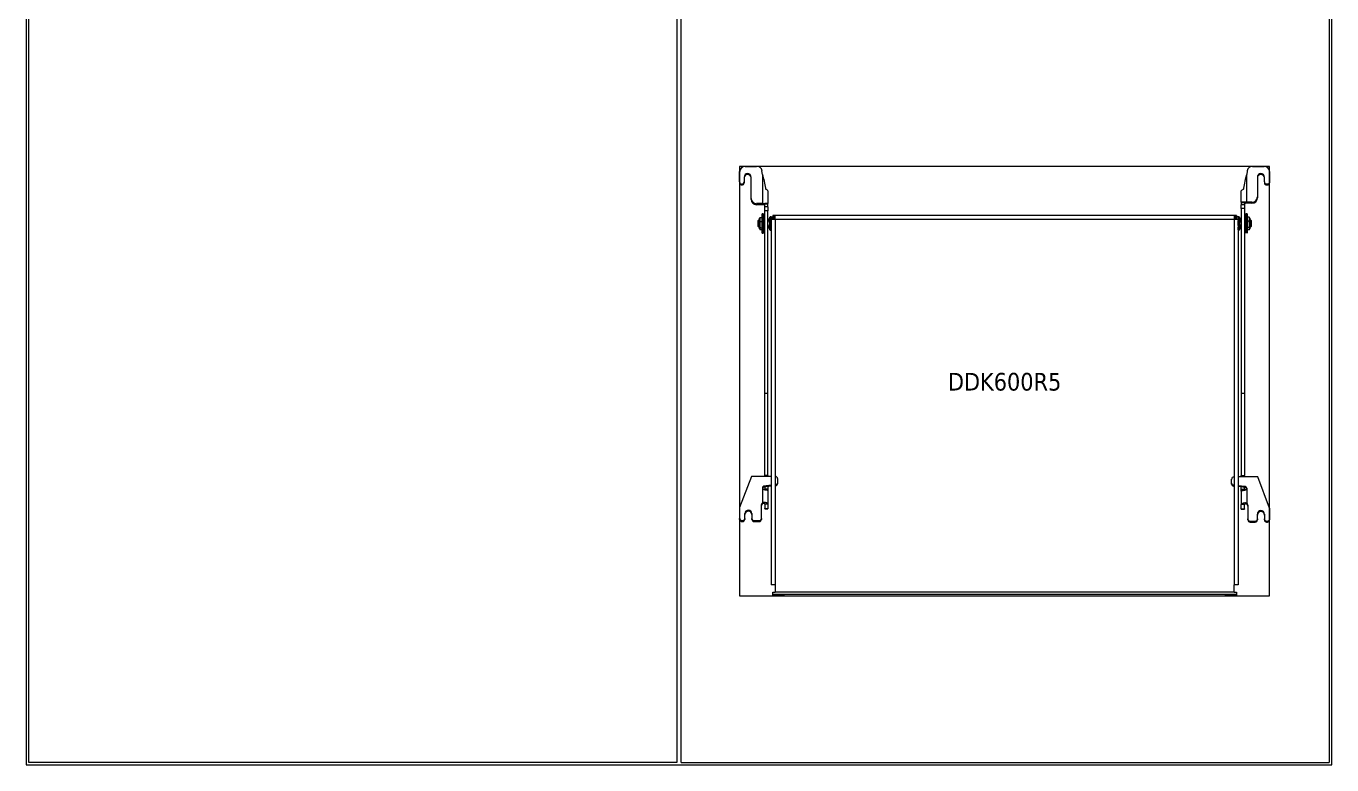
# Model space of a CAD drawing. Header units: millimetres. Extents: x 0 to 4000, y 0 to 2720.
# Drawn here: x 1850 to 3050, y 760 to 1439 of the extents above; entities that cross this region are included whole.
import ezdxf
from ezdxf.enums import TextEntityAlignment as Align

# ---------------------------------------------------------------- set-up
doc = ezdxf.new("R2010")
doc.units = ezdxf.units.MM
for name, color, linetype, lineweight in [('EPLAN309', 5, 'Continuous', 0), ('EPLAN490', 5, 'Continuous', 0), ('EPLAN492', 5, 'Continuous', 0), ('KASTEN', 1, 'Continuous', 0), ('KASTEN DETAIL', 7, 'Continuous', 0), ('SCHEMALESSENAAR', 1, 'Continuous', 0)]:
    doc.layers.add(name, color=color, linetype=linetype, lineweight=lineweight)
doc.styles.add('Tahoma', font='')
doc.styles.get('Tahoma').set_extended_font_data('Tahoma')

# ---------------------------------------------------------------- blocks, each defined once
blk = doc.blocks.new('EPLSYM_LibrarySPECIAL_Symbol12_Variant0_Placement8_18')
at = {"layer": 'EPLAN309', "lineweight": 13, "ltscale": 40}
blk.add_lwpolyline([(0, -394.5), (487, -394.5), (487, 0), (0, 0)], close=True, dxfattribs=at)
at = {"layer": 'EPLAN490', "color": 5, "style": 'Tahoma'}
blk.add_attdef('17_20010', text='', height=11.7, dxfattribs=at).set_placement((0, 3.8), align=Align.BOTTOM_CENTER)
at = {"layer": 'EPLAN492', "color": 5, "style": 'Tahoma'}
blk.add_attdef('17_20200[1]', text='', height=16.3, dxfattribs=at).set_placement((0, -23.2), align=Align.BOTTOM_CENTER)

msp = doc.modelspace()

# ---------------------------------------------------------------- linework, layer by layer
at = {"layer": 'KASTEN', "linetype": 'Continuous', "ltscale": 4}
for p, q in [((3047.3, 2158.1), (3047.3, 762.5)), ((2451.8, 762.5), (2451.8, 2134.8)), ((2451.8, 762.5), (3047.3, 762.5))]:
    msp.add_line(p, q, dxfattribs=at)
at = {"layer": 'KASTEN', "color": 1, "linetype": 'Continuous'}
msp.add_lwpolyline([(2447.8, 762.5), (1852.2, 762.5), (1852.2, 2158), (2447.8, 2158)], close=True, dxfattribs=at)
at = {"layer": 'KASTEN DETAIL', "linetype": 'Continuous', "lineweight": 0, "ltscale": 4}
msp.add_lwpolyline([(1849.7, 760.3), (3049.7, 760.3), (3049.7, 2160.3), (1849.7, 2160.3)], close=True, dxfattribs=at)
at = {"layer": 'SCHEMALESSENAAR', "color": 1, "linetype": 'Continuous', "lineweight": 13, "ltscale": 100}
for p, q in [((2510.5, 1310), (2521.1, 1310)), ((2976.9, 1310), (2987.5, 1310)), ((2505.5, 1295.7), (2505.5, 1305.2)), ((2509.5, 1300.2), (2509.5, 1295.7)), ((2516, 1280.5), (2516, 1300.2)), ((2526.5, 1302.6), (2526, 1305.9)), ((2526.5, 1302.6), (2526.5, 1275.8)), ((2972, 1305.9), (2971.5, 1302.5)), ((2971.5, 1277.1), (2971.5, 1302.5)), ((2981.3, 1300.2), (2981.3, 1281.9)), ((2987.8, 1295.7), (2987.8, 1300.2)), ((2992.5, 1305.2), (2992.5, 1295.7)), ((2505.5, 1295.7), (2505.5, 1294.8)), ((2509.5, 1295.7), (2509.5, 1294.8)), ((2531.5, 1287.5), (2531.5, 1275.8)), ((2966.5, 1277.1), (2966.5, 1287.5)), ((2987.8, 1295.7), (2987.8, 1294.8)), ((2990.5, 1293.8), (2989.8, 1293.8)), ((2989.8, 1293.8), (2989.8, 1292.9)), ((2990.5, 1292.9), (2989.8, 1292.9)), ((2990.5, 1293.8), (2990.5, 1292.9)), ((2992.5, 1295.7), (2992.5, 1294.8)), ((2516, 1279.6), (2516, 1280.5)), ((2526.5, 1275.8), (2521, 1275.8)), ((2521, 1275.8), (2521, 1274.8)), ((2526.5, 1274.8), (2521, 1274.8)), ((2526.5, 1274.8), (2526.5, 1275.8)), ((2531.5, 1275.8), (2528.5, 1275.8)), ((2528.5, 1275.8), (2531.5, 1275.8)), ((2528.5, 1275.8), (2528.5, 1275.8)), ((2528.5, 1275.4), (2528.5, 1275.8)), ((2531.5, 1275.4), (2528.5, 1275.4)), ((2528.5, 1272.8), (2528.5, 1275.4)), ((2531.5, 1272.8), (2528.5, 1272.8)), ((2528.5, 1269.3), (2528.5, 1272.8)), ((2531.5, 1275.8), (2531.5, 1275.8)), ((2531.5, 1275.4), (2531.5, 1275.8)), ((2531.5, 1272.8), (2531.5, 1275.4)), ((2531.5, 1272.8), (2531.5, 1269.3)), ((2966.5, 1277.1), (2969.5, 1277.1)), ((2969.5, 1277.1), (2966.5, 1277.1)), ((2966.5, 1277.1), (2966.5, 1277.1)), ((2966.5, 1277.1), (2966.5, 1276.8)), ((2966.5, 1276.8), (2969.5, 1276.8)), ((2966.5, 1276.8), (2966.5, 1274.7)), ((2969.5, 1274.7), (2966.5, 1274.7)), ((2966.5, 1271.3), (2966.5, 1274.7)), ((2969.5, 1277.1), (2969.5, 1277.1)), ((2969.5, 1277.1), (2969.5, 1276.8)), ((2969.5, 1276.8), (2969.5, 1274.7)), ((2969.5, 1274.7), (2969.5, 1271.3)), ((2976.3, 1277.1), (2971.5, 1277.1)), ((2971.5, 1276.2), (2971.5, 1277.1)), ((2976.3, 1276.2), (2971.5, 1276.2)), ((2976.3, 1276.2), (2976.3, 1277.1)), ((2981.3, 1281.9), (2981.3, 1281)), ((2522.7, 1260.5), (2522.2, 1260)), ((2523.8, 1260.5), (2522.7, 1260.5)), ((2522.7, 1260.5), (2522.7, 1259.6)), ((2524.1, 1262.8), (2523.8, 1262.3)), ((2523.8, 1252.7), (2523.8, 1262.3)), ((2524.1, 1262.8), (2524.3, 1263.1)), ((2524.3, 1263.1), (2526.2, 1263.1)), ((2526.9, 1266.5), (2526.2, 1266.5)), ((2526.2, 1257.6), (2526.2, 1266.5)), ((2526.9, 1248.5), (2526.9, 1266.5)), ((2527.6, 1265), (2527.2, 1266.3)), ((2527.2, 1266.3), (2527.2, 1248.7)), ((2528.3, 1262.5), (2527.6, 1265)), ((2527.6, 1264.9), (2527.6, 1264.9)), ((2528.3, 1262.4), (2527.6, 1264.9)), ((2527.6, 1264.9), (2528.3, 1262.5)), ((2527.6, 1264.6), (2527.6, 1264.7)), ((2527.6, 1264.7), (2528.3, 1262.3)), ((2528.3, 1262.2), (2527.6, 1264.6)), ((2527.6, 1264.1), (2527.6, 1264.3)), ((2527.6, 1264.3), (2528.3, 1262)), ((2528.3, 1261.9), (2527.6, 1264.1)), ((2527.6, 1263.5), (2527.6, 1263.7)), ((2527.6, 1263.7), (2528.3, 1261.6)), ((2528.3, 1261.5), (2527.6, 1263.5)), ((2527.6, 1262.7), (2527.6, 1263)), ((2527.6, 1263), (2528.3, 1261.1)), ((2528.3, 1261), (2527.6, 1262.7)), ((2527.6, 1261.8), (2527.6, 1262.1)), ((2527.6, 1262.1), (2528.3, 1260.6)), ((2528.3, 1260.4), (2527.6, 1261.8)), ((2527.6, 1260.8), (2527.6, 1261.2)), ((2527.6, 1261.2), (2528.3, 1259.9)), ((2527.8, 1260.4), (2527.6, 1260.9)), ((2528.3, 1259.7), (2527.6, 1260.8)), ((2527.6, 1259.7), (2527.6, 1260.1)), ((2527.6, 1260.1), (2528.3, 1259.2)), ((2528.2, 1262.5), (2528.3, 1262.5)), ((2528.2, 1262.3), (2528.3, 1262.3)), ((2528.2, 1262), (2528.3, 1262)), ((2528.2, 1261.6), (2528.3, 1261.6)), ((2528.2, 1261.1), (2528.3, 1261.1)), ((2528.2, 1260.6), (2528.3, 1260.6)), ((2528.5, 1261.6), (2528.3, 1262.5)), ((2528.3, 1262.5), (2528.3, 1262.5)), ((2528.3, 1262.5), (2528.3, 1262.4)), ((2528.3, 1262.3), (2528.3, 1262.2)), ((2528.3, 1262), (2528.3, 1261.9)), ((2528.3, 1261.6), (2528.3, 1261.5)), ((2528.3, 1261.1), (2528.3, 1261)), ((2528.3, 1260.6), (2528.3, 1260.4)), ((2531.5, 1269.3), (2528.5, 1269.3)), ((2528.5, 1101.4), (2528.5, 1269.3)), ((2531.5, 1025.1), (2531.5, 1269.3)), ((2532.5, 1261.2), (2531.5, 1261.2)), ((2532.5, 1261.2), (2533.2, 1263)), ((2533.2, 1263), (2532.5, 1261.2)), ((2532.5, 1261.2), (2533.2, 1262.9)), ((2533.2, 1262.9), (2532.5, 1261.1)), ((2532.5, 1261), (2533.2, 1262.8)), ((2533.2, 1262.6), (2532.5, 1261)), ((2532.5, 1260.8), (2533.2, 1262.4)), ((2533.2, 1262.2), (2532.5, 1260.7)), ((2532.5, 1260.5), (2533.2, 1262)), ((2533.2, 1261.7), (2532.5, 1260.4)), ((2532.5, 1260.1), (2533.2, 1261.4)), ((2533.2, 1261.1), (2532.5, 1260)), ((2532.5, 1259.7), (2533.2, 1260.8)), ((2533.2, 1260.5), (2532.5, 1259.5)), ((2532.5, 1259.2), (2533.2, 1260.1)), ((2533.2, 1260.5), (2532.8, 1260)), ((2533.3, 1263.3), (2533.2, 1263)), ((2533.2, 1263), (2533.2, 1263)), ((2533.2, 1262.9), (2533.2, 1262.9)), ((2533.2, 1262.8), (2533.2, 1262.6)), ((2533.2, 1262.4), (2533.2, 1262.2)), ((2533.2, 1261.4), (2533.2, 1261.1)), ((2533.2, 1260.8), (2533.2, 1260.5)), ((2533.2, 1260.1), (2533.2, 1259.7)), ((2533.3, 1262.1), (2533.3, 1263.3)), ((2533.3, 1251.7), (2533.3, 1262.1)), ((2534.4, 1263.5), (2533.6, 1263.5)), ((2533.6, 1263.5), (2533.6, 1262.3)), ((2533.6, 1262.3), (2533.6, 1251.5)), ((2534.4, 1263.5), (2534.4, 1262.7)), ((2534.4, 1263.3), (2534.5, 1263.3)), ((2534.4, 1262.9), (2534.5, 1262.9)), ((2534.4, 1262.7), (2534.5, 1262.7)), ((2534.4, 1261.7), (2534.5, 1261.7)), ((2534.4, 1261.7), (2534.4, 1257.5)), ((2534.4, 1261.4), (2534.5, 1261.4)), ((2534.5, 1260.5), (2534.4, 1260.5)), ((2534.5, 1263.5), (2534.5, 1261.5)), ((2534.5, 1263.5), (2536, 1263.5)), ((2534.5, 1261.5), (2534.5, 925.5)), ((2534.5, 1261.5), (2538, 1261.5)), ((2536, 1265), (2536, 1263.5)), ((2538, 1265), (2536, 1265)), ((2536, 1263.5), (2536, 1261.5)), ((2538, 1263.5), (2536, 1263.5)), ((2536.1, 1263.3), (2536, 1263.3)), ((2536.1, 1262.9), (2536, 1262.9)), ((2536.1, 1261.6), (2536, 1261.6)), ((2536.1, 1261.5), (2536.1, 1263.3)), ((2536.9, 1261.5), (2536.9, 1263.5)), ((2537.9, 1261.5), (2537.2, 1263.3)), ((2537.2, 1263.3), (2537.2, 1261.5)), ((2537.3, 1263), (2537.3, 1263)), ((2537.9, 1261.5), (2537.3, 1263)), ((2537.3, 1263), (2537.9, 1261.5)), ((2537.3, 1262.8), (2537.3, 1262.9)), ((2537.3, 1262.9), (2537.9, 1261.5)), ((2537.8, 1261.5), (2537.3, 1262.8)), ((2537.3, 1262.6), (2537.3, 1262.7)), ((2537.3, 1262.7), (2537.8, 1261.5)), ((2537.8, 1261.5), (2537.3, 1262.6)), ((2537.3, 1262.2), (2537.3, 1262.4)), ((2537.3, 1262.4), (2537.7, 1261.5)), ((2537.6, 1261.5), (2537.3, 1262.2)), ((2537.3, 1261.6), (2537.3, 1261.9)), ((2537.3, 1261.9), (2537.5, 1261.5)), ((2537.4, 1261.5), (2537.3, 1261.6)), ((2960, 1265), (2538, 1265)), ((2538, 1261.5), (2538, 1265)), ((2538, 1261.5), (2538, 925.5)), ((2538, 1261.5), (2960, 1261.5)), ((2960, 1265), (2960, 1261.5)), ((2962, 1265), (2960, 1265)), ((2962, 1263.5), (2960, 1263.5)), ((2960, 1261.5), (2960, 925.5)), ((2960, 1261.5), (2963.5, 1261.5)), ((2960.8, 1263.3), (2960.1, 1261.5)), ((2960.1, 1261.5), (2960.7, 1263)), ((2960.7, 1263), (2960.1, 1261.5)), ((2960.1, 1261.5), (2960.7, 1262.9)), ((2960.7, 1262.8), (2960.2, 1261.5)), ((2960.2, 1261.5), (2960.7, 1262.7)), ((2960.7, 1262.5), (2960.3, 1261.5)), ((2960.4, 1261.5), (2960.7, 1262.3)), ((2960.7, 1262.1), (2960.4, 1261.5)), ((2960.6, 1261.5), (2960.7, 1261.8)), ((2960.7, 1263), (2960.7, 1263)), ((2960.7, 1262.9), (2960.7, 1262.8)), ((2960.7, 1262.7), (2960.7, 1262.5)), ((2960.7, 1262.3), (2960.7, 1262.1)), ((2960.7, 1261.8), (2960.7, 1261.5)), ((2960.8, 1261.5), (2960.8, 1263.3)), ((2961.1, 1263.5), (2961.1, 1261.5)), ((2961.9, 1263.5), (2962, 1263.5)), ((2961.9, 1263.5), (2961.9, 1261.5)), ((2961.9, 1263), (2962, 1263)), ((2961.9, 1262.9), (2962, 1262.9)), ((2961.9, 1261.5), (2962, 1261.5)), ((2962, 1265), (2962, 1263.5)), ((2963.5, 1263.5), (2962, 1263.5)), ((2962, 1261.5), (2962, 1263.5)), ((2964.4, 1263.5), (2963.5, 1263.5)), ((2963.5, 1261.5), (2963.5, 1263.5)), ((2963.6, 1263.5), (2963.5, 1263.5)), ((2963.6, 1263), (2963.5, 1263)), ((2963.6, 1262.9), (2963.5, 1262.9)), ((2963.6, 1261.6), (2963.5, 1261.6)), ((2963.5, 1261.5), (2963.5, 925.5)), ((2963.6, 1260.3), (2963.5, 1260.3)), ((2963.6, 1260), (2963.5, 1260)), ((2963.6, 1261.6), (2963.6, 1263.5)), ((2963.6, 1255.8), (2963.6, 1260.3)), ((2964.4, 1255), (2964.4, 1263.5)), ((2965.5, 1261.2), (2964.7, 1263.3)), ((2964.7, 1263.3), (2964.7, 1255.1)), ((2964.8, 1262.9), (2964.8, 1263)), ((2964.8, 1263), (2965.5, 1261.2)), ((2965.5, 1261.2), (2964.8, 1262.9)), ((2964.8, 1262.7), (2964.8, 1262.9)), ((2964.8, 1262.9), (2965.5, 1261.1)), ((2965.5, 1261), (2964.8, 1262.7)), ((2964.8, 1262.6), (2965.5, 1260.9)), ((2965.5, 1260.8), (2964.8, 1262.4)), ((2964.8, 1262), (2964.8, 1262.2)), ((2964.8, 1262.2), (2965.5, 1260.6)), ((2965.5, 1260.5), (2964.8, 1262)), ((2964.8, 1261.4), (2964.8, 1261.7)), ((2964.8, 1261.7), (2965.5, 1260.3)), ((2965.5, 1260.2), (2964.8, 1261.4)), ((2964.8, 1260.8), (2964.8, 1261.1)), ((2964.8, 1261.1), (2965.5, 1259.9)), ((2965.5, 1259.7), (2964.8, 1260.8)), ((2965, 1260.5), (2964.8, 1260.8)), ((2964.8, 1260), (2964.8, 1260.4)), ((2964.8, 1260.4), (2965.5, 1259.4)), ((2965.3, 1259.4), (2964.8, 1260.2)), ((2965.5, 1259.2), (2964.8, 1260)), ((2966.5, 1261.2), (2965.5, 1261.2)), ((2969.5, 1271.3), (2966.5, 1271.3)), ((2966.5, 1271.3), (2966.5, 1024.7)), ((2969.5, 1271.3), (2969.5, 1101.7)), ((2970.8, 1266.3), (2969.5, 1261.6)), ((2969.7, 1262.5), (2970.4, 1265)), ((2970.4, 1265), (2969.7, 1262.5)), ((2969.7, 1262.4), (2970.4, 1264.8)), ((2970.4, 1264.7), (2969.7, 1262.3)), ((2969.7, 1262.2), (2970.4, 1264.5)), ((2970.4, 1264.4), (2969.7, 1262.1)), ((2969.7, 1261.8), (2970.4, 1264)), ((2970.4, 1263.8), (2969.7, 1261.7)), ((2969.7, 1261.4), (2970.4, 1263.3)), ((2970.4, 1263.1), (2969.7, 1261.2)), ((2969.7, 1260.8), (2970.4, 1262.5)), ((2969.7, 1262.5), (2969.7, 1262.5)), ((2969.8, 1262.5), (2969.7, 1262.5)), ((2969.7, 1262.3), (2969.7, 1262.4)), ((2969.8, 1262.4), (2969.7, 1262.4)), ((2970.4, 1262.2), (2969.7, 1260.7)), ((2969.7, 1262.1), (2969.7, 1262.2)), ((2969.8, 1262.2), (2969.7, 1262.2)), ((2969.8, 1261.8), (2969.7, 1261.8)), ((2969.7, 1260.2), (2970.4, 1261.6)), ((2969.7, 1261.2), (2969.7, 1261.4)), ((2969.8, 1261.4), (2969.7, 1261.4)), ((2970.4, 1261.3), (2969.7, 1260)), ((2969.7, 1260.7), (2969.7, 1260.8)), ((2969.8, 1260.8), (2969.7, 1260.8)), ((2969.7, 1259.5), (2970.4, 1260.6)), ((2970.4, 1260.2), (2969.7, 1259.3)), ((2969.7, 1260), (2969.7, 1260.2)), ((2969.8, 1260.2), (2969.7, 1260.2)), ((2970.4, 1260.3), (2969.9, 1259.6)), ((2970.4, 1261.3), (2970.3, 1261.1)), ((2970.4, 1265), (2970.4, 1265)), ((2970.4, 1264.8), (2970.4, 1264.7)), ((2970.4, 1264.5), (2970.4, 1264.4)), ((2970.4, 1263.3), (2970.4, 1263.1)), ((2970.4, 1262.5), (2970.4, 1262.2)), ((2970.4, 1261.6), (2970.4, 1261.3)), ((2970.4, 1260.6), (2970.4, 1260.2)), ((2970.8, 1265), (2970.8, 1266.3)), ((2970.8, 1248.7), (2970.8, 1265)), ((2971.9, 1266.5), (2971.1, 1266.5)), ((2971.1, 1266.5), (2971.1, 1265.2)), ((2971.1, 1265.2), (2971.1, 1248.5)), ((2971.9, 1266.5), (2971.9, 1248.5)), ((2973.7, 1263.2), (2971.9, 1263.2)), ((2973.7, 1263.2), (2973.8, 1262.9)), ((2974.2, 1262.3), (2973.9, 1262.9)), ((2974.2, 1262.3), (2974.2, 1252.7)), ((2975.3, 1260.5), (2974.2, 1260.5)), ((2975.8, 1260), (2975.3, 1260.5)), ((2975.3, 1258.8), (2975.3, 1260.5)), ((2522.2, 1260), (2522.2, 1259.2)), ((2522.2, 1259.2), (2522.2, 1255)), ((2522.2, 1255), (2522.7, 1254.5)), ((2522.7, 1259.6), (2522.7, 1254.5)), ((2522.7, 1254.5), (2523.8, 1254.5)), ((2523.8, 1252.7), (2524.1, 1252.2)), ((2524.3, 1259.3), (2526.2, 1259.3)), ((2524.3, 1253.6), (2526.2, 1253.6)), ((2524.3, 1251.9), (2526.2, 1251.9)), ((2526.2, 1248.5), (2526.2, 1257.6)), ((2526.2, 1248.5), (2526.9, 1248.5)), ((2527.2, 1248.7), (2527.6, 1250)), ((2528.1, 1259.2), (2527.6, 1259.9)), ((2528.3, 1259), (2527.6, 1259.7)), ((2527.6, 1258.6), (2527.6, 1259)), ((2527.6, 1259), (2528.3, 1258.4)), ((2528.1, 1258.4), (2527.6, 1258.8)), ((2528.3, 1258.2), (2527.6, 1258.6)), ((2527.6, 1257.8), (2528.3, 1257.7)), ((2528.1, 1257.7), (2527.6, 1257.8)), ((2528.3, 1257.5), (2527.6, 1257.4)), ((2527.6, 1257.4), (2528.1, 1257.5)), ((2527.6, 1256.6), (2528.3, 1256.9)), ((2528.3, 1256.7), (2527.6, 1256.2)), ((2527.6, 1256.3), (2528.1, 1256.7)), ((2527.6, 1256.2), (2527.6, 1256.6)), ((2527.6, 1255.5), (2528.3, 1256.1)), ((2528.3, 1255.9), (2527.6, 1255.1)), ((2527.6, 1255.3), (2528.1, 1255.9)), ((2527.6, 1255.1), (2527.6, 1255.5)), ((2527.6, 1254.3), (2528.3, 1255.4)), ((2528.3, 1255.2), (2527.6, 1254)), ((2527.6, 1254.3), (2527.9, 1254.8)), ((2527.6, 1253.3), (2528.3, 1254.7)), ((2528.3, 1254.5), (2527.6, 1253)), ((2527.6, 1254), (2527.6, 1254.3)), ((2527.6, 1252.4), (2528.3, 1254.1)), ((2528.3, 1253.9), (2527.6, 1252.1)), ((2527.6, 1251.6), (2528.3, 1253.5)), ((2528.3, 1253.4), (2527.6, 1251.4)), ((2527.6, 1253), (2527.6, 1253.3)), ((2527.6, 1250.9), (2528.3, 1253.1)), ((2528.3, 1253), (2527.6, 1250.8)), ((2527.6, 1250.5), (2528.3, 1252.8)), ((2528.3, 1252.7), (2527.6, 1250.3)), ((2528.3, 1252.6), (2527.6, 1250.1)), ((2527.6, 1250.1), (2528.3, 1252.6)), ((2528.3, 1252.5), (2527.6, 1250)), ((2527.6, 1250), (2528.3, 1252.5)), ((2527.6, 1252.1), (2527.6, 1252.4)), ((2527.6, 1251.4), (2527.6, 1251.6)), ((2527.6, 1250.8), (2527.6, 1250.9)), ((2527.6, 1250.3), (2527.6, 1250.5)), ((2527.6, 1250.1), (2527.6, 1250.1)), ((2528.1, 1259.9), (2528.3, 1259.9)), ((2528.1, 1259.2), (2528.1, 1259.2)), ((2528.1, 1259.2), (2528.3, 1259.2)), ((2528.1, 1258.3), (2528.1, 1258.4)), ((2528.1, 1258.4), (2528.3, 1258.4)), ((2528.1, 1257.7), (2528.3, 1257.7)), ((2528.1, 1257.5), (2528.3, 1257.5)), ((2528.1, 1256.7), (2528.1, 1256.8)), ((2528.1, 1256.7), (2528.3, 1256.7)), ((2528.1, 1255.9), (2528.1, 1256)), ((2528.1, 1255.9), (2528.3, 1255.9)), ((2528.1, 1255.2), (2528.3, 1255.2)), ((2528.2, 1254.5), (2528.3, 1254.5)), ((2528.2, 1253.9), (2528.3, 1253.9)), ((2528.2, 1253.4), (2528.3, 1253.4)), ((2528.2, 1253), (2528.3, 1253)), ((2528.2, 1252.7), (2528.3, 1252.7)), ((2528.2, 1252.6), (2528.3, 1252.6)), ((2528.3, 1259.9), (2528.3, 1259.7)), ((2528.3, 1259.2), (2528.3, 1259)), ((2528.3, 1258.4), (2528.3, 1258.2)), ((2528.3, 1256.9), (2528.3, 1256.7)), ((2528.3, 1256.1), (2528.3, 1255.9)), ((2528.3, 1255.4), (2528.3, 1255.2)), ((2528.3, 1254.7), (2528.3, 1254.5)), ((2528.3, 1254.1), (2528.3, 1253.9)), ((2528.3, 1253.5), (2528.3, 1253.4)), ((2528.3, 1252.5), (2528.5, 1253.4)), ((2528.3, 1253.1), (2528.3, 1253)), ((2528.3, 1252.8), (2528.3, 1252.7)), ((2528.3, 1252.6), (2528.3, 1252.6)), ((2528.3, 1252.5), (2528.3, 1252.5)), ((2531.5, 1253.8), (2532.5, 1253.8)), ((2533.2, 1259.7), (2532.5, 1259)), ((2532.5, 1258.7), (2533.2, 1259.3)), ((2533.2, 1258.9), (2532.5, 1258.5)), ((2532.5, 1258.1), (2533.2, 1258.4)), ((2533.2, 1258), (2532.5, 1257.9)), ((2532.5, 1257.5), (2533.2, 1257.6)), ((2533.2, 1257.2), (2532.5, 1257.3)), ((2532.5, 1256.9), (2533.2, 1256.7)), ((2533.2, 1256.3), (2532.5, 1256.7)), ((2532.5, 1256.4), (2533.2, 1255.9)), ((2533.2, 1255.5), (2532.5, 1256.2)), ((2532.5, 1255.8), (2533.2, 1255.1)), ((2533.2, 1254.7), (2532.5, 1255.6)), ((2532.5, 1255.3), (2533.2, 1254.3)), ((2533.2, 1254), (2532.5, 1255.2)), ((2532.5, 1254.9), (2533.2, 1253.7)), ((2533.2, 1253.4), (2532.5, 1254.7)), ((2532.5, 1254.5), (2533.2, 1253.1)), ((2533.2, 1252.9), (2532.5, 1254.4)), ((2532.5, 1254.2), (2533.2, 1252.6)), ((2533.2, 1252.5), (2532.5, 1254.1)), ((2532.5, 1254), (2533.2, 1252.3)), ((2533.2, 1252.2), (2532.5, 1253.9)), ((2532.5, 1253.8), (2533.2, 1252)), ((2532.5, 1253.8), (2533.2, 1252.1)), ((2533.2, 1252), (2532.5, 1253.8)), ((2533.2, 1259.9), (2532.7, 1259.2)), ((2533.2, 1259.1), (2532.7, 1258.7)), ((2533.2, 1258.4), (2532.7, 1258.1)), ((2533.2, 1257.6), (2532.7, 1257.5)), ((2532.7, 1257.3), (2533.2, 1257.2)), ((2532.7, 1256.7), (2533.2, 1256.4)), ((2532.7, 1256.2), (2533.2, 1255.6)), ((2532.7, 1255.6), (2533.2, 1254.9)), ((2532.9, 1254.7), (2533.2, 1254.3)), ((2533.2, 1259.3), (2533.2, 1258.9)), ((2533.2, 1258.4), (2533.2, 1258)), ((2533.2, 1257.6), (2533.2, 1257.2)), ((2533.2, 1256.7), (2533.2, 1256.3)), ((2533.2, 1255.9), (2533.2, 1255.5)), ((2533.2, 1255.1), (2533.2, 1254.7)), ((2533.2, 1253.7), (2533.2, 1253.4)), ((2533.2, 1253.1), (2533.2, 1252.9)), ((2533.2, 1252.6), (2533.2, 1252.5)), ((2533.2, 1252.3), (2533.2, 1252.2)), ((2533.2, 1252.1), (2533.2, 1252)), ((2533.2, 1252), (2533.3, 1251.7)), ((2533.2, 1252), (2533.2, 1252)), ((2533.6, 1251.5), (2534.4, 1251.5)), ((2534.4, 1257.6), (2534.5, 1257.6)), ((2534.4, 1257.5), (2534.5, 1257.5)), ((2534.4, 1255.9), (2534.5, 1255.9)), ((2534.4, 1255.9), (2534.4, 1252.3)), ((2534.4, 1254.5), (2534.5, 1254.5)), ((2534.4, 1253.6), (2534.5, 1253.6)), ((2534.4, 1252.7), (2534.5, 1252.7)), ((2534.4, 1252.3), (2534.5, 1252.3)), ((2534.4, 1251.7), (2534.5, 1251.7)), ((2534.4, 1251.7), (2534.4, 1251.5)), ((2963.6, 1255.9), (2963.5, 1255.9)), ((2963.6, 1255.8), (2963.5, 1255.8)), ((2963.6, 1254.3), (2963.5, 1254.3)), ((2963.6, 1253.7), (2963.5, 1253.7)), ((2963.6, 1253.4), (2963.5, 1253.4)), ((2963.6, 1252.1), (2963.5, 1252.1)), ((2963.6, 1251.7), (2963.5, 1251.7)), ((2963.5, 1251.5), (2964.4, 1251.5)), ((2963.6, 1251.7), (2963.6, 1254.3)), ((2964.4, 1251.5), (2964.4, 1255)), ((2964.7, 1255.1), (2964.7, 1251.7)), ((2964.7, 1251.7), (2965.5, 1253.8)), ((2964.8, 1259.2), (2964.8, 1259.6)), ((2964.8, 1259.6), (2965.5, 1258.9)), ((2965.3, 1258.9), (2964.8, 1259.5)), ((2965.5, 1258.7), (2964.8, 1259.2)), ((2964.8, 1258.4), (2964.8, 1258.8)), ((2964.8, 1258.8), (2965.5, 1258.3)), ((2965.3, 1258.3), (2964.8, 1258.7)), ((2965.5, 1258.1), (2964.8, 1258.4)), ((2964.8, 1257.5), (2964.8, 1257.9)), ((2964.8, 1257.9), (2965.5, 1257.8)), ((2965.3, 1257.8), (2964.8, 1257.9)), ((2965.5, 1257.6), (2964.8, 1257.5)), ((2964.8, 1257.5), (2965.3, 1257.6)), ((2964.8, 1257.1), (2965.5, 1257.2)), ((2964.8, 1256.7), (2964.8, 1257.1)), ((2965.5, 1257), (2964.8, 1256.7)), ((2964.8, 1256.7), (2965.3, 1257)), ((2964.8, 1256.2), (2965.5, 1256.6)), ((2965.5, 1256.4), (2964.8, 1255.8)), ((2964.8, 1256), (2965.3, 1256.4)), ((2964.8, 1255.8), (2964.8, 1256.2)), ((2964.8, 1255.4), (2965.5, 1256.1)), ((2965.5, 1255.9), (2964.8, 1255)), ((2964.8, 1255.2), (2965.3, 1255.9)), ((2964.8, 1254.6), (2965.5, 1255.6)), ((2965.5, 1255.4), (2964.8, 1254.3)), ((2964.8, 1254.5), (2965.2, 1255.2)), ((2964.8, 1253.9), (2965.5, 1255.1)), ((2965.5, 1254.9), (2964.8, 1253.6)), ((2964.8, 1253.3), (2965.5, 1254.7)), ((2964.8, 1254.3), (2964.8, 1254.6)), ((2965.5, 1254.5), (2964.8, 1253.1)), ((2964.8, 1252.8), (2965.5, 1254.3)), ((2965.5, 1254.2), (2964.8, 1252.6)), ((2964.8, 1252.4), (2965.5, 1254.1)), ((2965.5, 1254), (2964.8, 1252.3)), ((2964.8, 1253.9), (2964.8, 1254)), ((2964.8, 1253.6), (2964.8, 1253.9)), ((2965.5, 1253.9), (2964.8, 1252.1)), ((2964.8, 1252.1), (2965.5, 1253.9)), ((2965.5, 1253.8), (2964.8, 1252)), ((2964.8, 1252), (2965.5, 1253.8)), ((2964.8, 1253.1), (2964.8, 1253.3)), ((2964.8, 1252.6), (2964.8, 1252.8)), ((2964.8, 1252.3), (2964.8, 1252.4)), ((2964.8, 1252.1), (2964.8, 1252.1)), ((2964.8, 1252), (2964.8, 1252)), ((2965.5, 1253.8), (2966.5, 1253.8)), ((2969.5, 1253.4), (2970.8, 1248.7)), ((2969.7, 1258.8), (2970.4, 1259.5)), ((2969.7, 1259.3), (2969.7, 1259.5)), ((2969.9, 1259.5), (2969.7, 1259.5)), ((2970.4, 1259.1), (2969.7, 1258.6)), ((2969.7, 1258.6), (2969.7, 1258.8)), ((2969.9, 1258.8), (2969.7, 1258.8)), ((2969.7, 1258), (2970.4, 1258.3)), ((2969.7, 1257.8), (2969.7, 1258)), ((2969.9, 1258), (2969.7, 1258)), ((2970.4, 1257.9), (2969.7, 1257.8)), ((2969.7, 1257.2), (2970.4, 1257.1)), ((2969.7, 1257), (2969.7, 1257.2)), ((2970.4, 1256.7), (2969.7, 1257)), ((2969.9, 1257), (2969.7, 1257)), ((2969.7, 1256.4), (2970.4, 1256)), ((2969.7, 1256.2), (2969.7, 1256.4)), ((2970.4, 1255.6), (2969.7, 1256.2)), ((2969.9, 1256.2), (2969.7, 1256.2)), ((2969.7, 1255.7), (2970.4, 1254.8)), ((2969.7, 1255.5), (2969.7, 1255.7)), ((2970.4, 1254.5), (2969.7, 1255.5)), ((2969.9, 1255.5), (2969.7, 1255.5)), ((2969.7, 1255), (2970.4, 1253.8)), ((2970.4, 1253.4), (2969.7, 1254.8)), ((2969.8, 1254.8), (2969.7, 1254.8)), ((2969.7, 1254.3), (2970.4, 1252.8)), ((2969.7, 1254.2), (2969.7, 1254.3)), ((2970.4, 1252.5), (2969.7, 1254.2)), ((2969.8, 1254.2), (2969.7, 1254.2)), ((2969.7, 1253.8), (2970.4, 1251.9)), ((2969.7, 1253.6), (2969.7, 1253.8)), ((2970.4, 1251.7), (2969.7, 1253.6)), ((2969.8, 1253.6), (2969.7, 1253.6)), ((2969.7, 1253.3), (2970.4, 1251.2)), ((2969.7, 1253.2), (2969.7, 1253.3)), ((2970.4, 1251), (2969.7, 1253.2)), ((2969.8, 1253.2), (2969.7, 1253.2)), ((2969.7, 1252.9), (2970.4, 1250.7)), ((2969.7, 1252.8), (2969.7, 1252.9)), ((2970.4, 1250.5), (2969.7, 1252.8)), ((2969.8, 1252.8), (2969.7, 1252.8)), ((2969.7, 1252.7), (2970.4, 1250.3)), ((2969.7, 1252.6), (2969.7, 1252.7)), ((2970.4, 1250.2), (2969.7, 1252.6)), ((2969.8, 1252.6), (2969.7, 1252.6)), ((2969.7, 1252.5), (2970.4, 1250)), ((2969.7, 1252.5), (2969.7, 1252.5)), ((2970.4, 1250), (2969.7, 1252.5)), ((2969.8, 1252.5), (2969.7, 1252.5)), ((2970.4, 1259.3), (2969.9, 1258.8)), ((2969.9, 1258.8), (2969.9, 1258.7)), ((2970.4, 1258.2), (2969.9, 1258)), ((2969.9, 1258), (2969.9, 1257.8)), ((2969.9, 1257.2), (2969.9, 1257)), ((2969.9, 1257), (2970.4, 1256.8)), ((2969.9, 1256.3), (2969.9, 1256.2)), ((2969.9, 1256.2), (2970.4, 1255.7)), ((2969.9, 1255.5), (2970.4, 1254.7)), ((2970.3, 1254), (2970.4, 1253.7)), ((2970.4, 1259.5), (2970.4, 1259.1)), ((2970.4, 1258.3), (2970.4, 1257.9)), ((2970.4, 1257.1), (2970.4, 1256.7)), ((2970.4, 1256), (2970.4, 1255.6)), ((2970.4, 1254.8), (2970.4, 1254.5)), ((2970.4, 1252.8), (2970.4, 1252.5)), ((2970.4, 1251.9), (2970.4, 1251.7)), ((2970.4, 1251.2), (2970.4, 1251)), ((2970.4, 1250.7), (2970.4, 1250.5)), ((2970.4, 1250.3), (2970.4, 1250.2)), ((2970.4, 1250), (2970.4, 1250)), ((2973.7, 1259.6), (2971.9, 1259.6)), ((2973.7, 1253.9), (2971.9, 1253.9)), ((2973.7, 1251.8), (2971.9, 1251.8)), ((2973.9, 1252.1), (2974.2, 1252.7)), ((2974.2, 1254.5), (2975.3, 1254.5)), ((2975.3, 1254.5), (2975.3, 1258.8)), ((2975.3, 1254.5), (2975.8, 1255)), ((2975.8, 1258.6), (2975.8, 1260)), ((2975.8, 1255), (2975.8, 1258.6)), ((2531.5, 1101.4), (2528.5, 1101.4)), ((2528.5, 1025.9), (2528.5, 1101.4)), ((2966.5, 1101.7), (2969.5, 1101.7)), ((2969.5, 1101.7), (2969.5, 1026.1)), ((2516.4, 1025.1), (2505.5, 996.6)), ((2534.5, 1025.1), (2516.4, 1025.1)), ((2531.5, 1025.9), (2528.5, 1025.9)), ((2528.5, 1025.9), (2528.5, 1025.1)), ((2531.5, 1025.9), (2531.5, 1025.1)), ((2538.4, 1025.1), (2538, 1025.1)), ((2540.4, 1023.2), (2540.4, 1019.5)), ((2957.6, 1019.1), (2957.6, 1022.8)), ((2960, 1024.7), (2959.6, 1024.7)), ((2981.6, 1024.7), (2963.5, 1024.7)), ((2966.5, 1026.1), (2969.5, 1026.1)), ((2966.5, 1024.7), (2966.5, 1026.1)), ((2969.5, 1024.7), (2969.5, 1026.1)), ((2992.5, 996.1), (2981.6, 1024.7)), ((2526.5, 1014.9), (2526.5, 1014.6)), ((2526.5, 1014.6), (2526.5, 1001.1)), ((2534.5, 1017.1), (2527.8, 1016.3)), ((2527.8, 1016.3), (2527.8, 1015.4)), ((2534.5, 1016.2), (2527.8, 1015.4)), ((2528.5, 1015.4), (2528.5, 1013.9)), ((2528.5, 1013.9), (2531.5, 1013.9)), ((2528.5, 1013), (2528.5, 1013.9)), ((2531.5, 1015.8), (2531.5, 1013.9)), ((2531.5, 1013.9), (2531.5, 1012.3)), ((2531.5, 1012.3), (2531.5, 999.8)), ((2538.7, 1017.7), (2538, 1017.6)), ((2538.7, 1016.7), (2538, 1016.6)), ((2538.7, 1016.7), (2538.7, 1017.7)), ((2540.4, 1019.5), (2540.4, 1018.6)), ((2957.6, 1018.2), (2957.6, 1019.1)), ((2959.3, 1017.2), (2959.3, 1016.3)), ((2960, 1017.1), (2959.3, 1017.2)), ((2960, 1016.2), (2959.3, 1016.3)), ((2970.2, 1015.8), (2963.5, 1016.7)), ((2970.2, 1014.9), (2963.5, 1015.8)), ((2966.5, 1013.6), (2966.5, 1015.4)), ((2966.5, 1013.6), (2969.5, 1013.6)), ((2966.5, 1011.8), (2966.5, 1013.6)), ((2966.5, 1011.8), (2966.5, 999.3)), ((2969.5, 1013.6), (2969.5, 1015)), ((2969.5, 1013.6), (2969.5, 1012.6)), ((2970.2, 1014.9), (2970.2, 1015.8)), ((2971.5, 1014.4), (2971.5, 1014.1)), ((2971.5, 1014.1), (2971.5, 1000.6)), ((2505.5, 996.6), (2505.5, 986.6)), ((2525.5, 986.6), (2525.5, 999.4)), ((2527.5, 1001.3), (2527.5, 1000.3)), ((2531.5, 999.8), (2528.5, 999.8)), ((2528.5, 999.8), (2528.5, 995.8)), ((2531.5, 999.8), (2531.5, 995.8)), ((2969.5, 999.3), (2966.5, 999.3)), ((2966.5, 995.4), (2966.5, 999.3)), ((2969.5, 995.4), (2969.5, 999.3)), ((2970.5, 999.9), (2970.5, 1000.8)), ((2972.5, 999), (2972.5, 986.1)), ((2992.5, 996.1), (2992.5, 986.1)), ((2505.5, 985.7), (2505.5, 986.6)), ((2507.5, 984.7), (2508.3, 984.7)), ((2507.5, 984.7), (2507.5, 983.8)), ((2508.3, 983.8), (2508.3, 984.7)), ((2510.3, 986.6), (2510.3, 991.1)), ((2510.3, 986.6), (2510.3, 985.7)), ((2516.8, 991.1), (2516.8, 986.6)), ((2516.8, 985.7), (2516.8, 986.6)), ((2518.8, 984.7), (2523.5, 984.7)), ((2518.8, 984.7), (2518.8, 983.8)), ((2523.5, 983.8), (2523.5, 984.7)), ((2525.5, 986.6), (2525.5, 985.7)), ((2528.5, 995.8), (2531.5, 995.8)), ((2528.5, 995.5), (2528.5, 995.8)), ((2528.5, 995.5), (2531.5, 995.5)), ((2531.5, 995.8), (2531.5, 995.5)), ((2966.5, 995.4), (2969.5, 995.4)), ((2966.5, 995.1), (2966.5, 995.4)), ((2966.5, 995.1), (2969.5, 995.1)), ((2969.5, 995.4), (2969.5, 995.1)), ((2972.5, 985.2), (2972.5, 986.1)), ((2974.5, 984.2), (2979.3, 984.2)), ((2974.5, 984.2), (2974.5, 983.3)), ((2979.3, 983.3), (2979.3, 984.2)), ((2981.3, 986.1), (2981.3, 990.6)), ((2981.3, 986.1), (2981.3, 985.2)), ((2987.8, 990.6), (2987.8, 986.1)), ((2987.8, 985.2), (2987.8, 986.1)), ((2989.8, 984.2), (2990.5, 984.2)), ((2989.8, 984.2), (2989.8, 983.3)), ((2990.5, 983.3), (2990.5, 984.2)), ((2992.5, 986.1), (2992.5, 985.2)), ((2507.5, 983.8), (2508.3, 983.8)), ((2518.8, 983.8), (2523.5, 983.8)), ((2974.5, 983.3), (2979.3, 983.3)), ((2989.8, 983.3), (2990.5, 983.3)), ((2538, 925.5), (2534.5, 925.5)), ((2538, 925.5), (2538, 919)), ((2960, 919), (2960, 925.5)), ((2963.5, 925.5), (2960, 925.5)), ((2536, 917), (2536, 919)), ((2536, 919), (2538, 919)), ((2536, 915.5), (2536, 917)), ((2536, 917), (2546, 917)), ((2546, 915.5), (2536, 915.5)), ((2960, 919), (2538, 919)), ((2546, 917), (2546, 915.5)), ((2546, 917), (2952, 917)), ((2546, 915.5), (2952, 915.5)), ((2952, 915.5), (2952, 917)), ((2952, 917), (2962, 917)), ((2962, 915.5), (2952, 915.5)), ((2960, 919), (2962, 919)), ((2962, 919), (2962, 917)), ((2962, 917), (2962, 915.5))]:
    msp.add_line(p, q, dxfattribs=at)
for points in [[(2526.5, 1302.6), (2527.2, 1299.4), (2527.6, 1297.9), (2528, 1296.3), (2528.3, 1294.7), (2528.7, 1293.1), (2529.3, 1289.9)], [(2968.7, 1289.9), (2969.3, 1293.1), (2969.7, 1294.7), (2970, 1296.3), (2970.4, 1297.9), (2970.8, 1299.4), (2971.5, 1302.5)], [(2530.4, 1288.5), (2530.2, 1288.6), (2530.1, 1288.7), (2529.9, 1288.8), (2529.7, 1289), (2529.6, 1289.2), (2529.5, 1289.4), (2529.4, 1289.7), (2529.3, 1289.9)], [(2968.7, 1289.9), (2968.6, 1289.6), (2968.5, 1289.4), (2968.4, 1289.2), (2968.3, 1289), (2968.1, 1288.8), (2967.9, 1288.7), (2967.8, 1288.6), (2967.6, 1288.5)], [(2528.5, 1274.2), (2528.5, 1274.3), (2528.3, 1274.4), (2528.2, 1274.6), (2527.9, 1274.6), (2527.6, 1274.7), (2527.3, 1274.8), (2526.9, 1274.8), (2526.5, 1274.8)], [(2971.5, 1276.2), (2971.1, 1276.2), (2970.7, 1276.2), (2970.4, 1276.1), (2970.1, 1276), (2969.8, 1276), (2969.7, 1275.8), (2969.5, 1275.7), (2969.5, 1275.6)], [(2524.3, 1263.1), (2524.1, 1262.5), (2524, 1262.2), (2524, 1261.8), (2523.9, 1261.5), (2523.9, 1261.2), (2523.9, 1260.8), (2524, 1260.5), (2524.1, 1260.2), (2524.1, 1259.9), (2524.3, 1259.3)], [(2527.6, 1265), (2527.6, 1265), (2527.6, 1265)], [(2533.2, 1262), (2533.2, 1261.9), (2533.2, 1261.7)], [(2964.8, 1262.4), (2964.8, 1262.5), (2964.8, 1262.6)], [(2969.7, 1261.7), (2969.7, 1261.7), (2969.7, 1261.8)], [(2970.4, 1264), (2970.4, 1263.9), (2970.4, 1263.8)], [(2973.7, 1259.6), (2973.9, 1260.2), (2974, 1260.5), (2974, 1260.8), (2974.1, 1261.1), (2974.1, 1261.4), (2974.1, 1261.7), (2974, 1262.1), (2973.9, 1262.4), (2973.9, 1262.6), (2973.7, 1263.2)], [(2524.3, 1259.3), (2524.2, 1258.6), (2524.1, 1258.2), (2524, 1257.9), (2524, 1257.5), (2524, 1257), (2523.9, 1256.6), (2523.9, 1256.1), (2524, 1255.7), (2524, 1255.2), (2524.1, 1254.8), (2524.2, 1254.3), (2524.3, 1253.6)], [(2524.3, 1253.6), (2524.1, 1253.3), (2524, 1253.2), (2524, 1253), (2523.9, 1252.9), (2523.9, 1252.7), (2523.9, 1252.6), (2524, 1252.4), (2524.1, 1252.3), (2524.1, 1252.1), (2524.3, 1251.9)], [(2527.6, 1257.4), (2527.6, 1257.6), (2527.6, 1257.8)], [(2527.6, 1250), (2527.6, 1250), (2527.6, 1250)], [(2528.1, 1257.5), (2528.1, 1257.6), (2528.1, 1257.7)], [(2528.3, 1257.7), (2528.3, 1257.5), (2528.3, 1257.5)], [(2528.3, 1252.5), (2528.3, 1252.5), (2528.3, 1252.5)], [(2533.2, 1254.3), (2533.2, 1254.2), (2533.2, 1254)], [(2964.8, 1255), (2964.8, 1255.2), (2964.8, 1255.4)], [(2969.7, 1254.8), (2969.7, 1254.9), (2969.7, 1255)], [(2970.4, 1253.8), (2970.4, 1253.6), (2970.4, 1253.4)], [(2973.7, 1253.9), (2973.8, 1254.6), (2973.9, 1255.1), (2974, 1255.5), (2974, 1256), (2974.1, 1256.4), (2974.1, 1256.9), (2974, 1257.3), (2974, 1257.8), (2974, 1258.2), (2973.9, 1258.6), (2973.8, 1258.9), (2973.7, 1259.6)], [(2973.7, 1251.8), (2973.9, 1252.1), (2974, 1252.3), (2974, 1252.5), (2974.1, 1252.7), (2974.1, 1252.9), (2974.1, 1253), (2974, 1253.2), (2973.9, 1253.4), (2973.9, 1253.6), (2973.7, 1253.9)], [(2526.5, 1014.6), (2526.6, 1014.4), (2526.6, 1014.2), (2526.7, 1014), (2526.8, 1013.9), (2527, 1013.7), (2527.1, 1013.6), (2527.3, 1013.5), (2527.4, 1013.4), (2527.6, 1013.3), (2527.9, 1013.2), (2528.1, 1013.1), (2528.3, 1013.1), (2528.6, 1013), (2528.8, 1013), (2529.3, 1012.9)], [(2529.3, 1012.9), (2529.8, 1012.9), (2530.2, 1012.8), (2530.6, 1012.8), (2530.9, 1012.7), (2531.2, 1012.6), (2531.3, 1012.5), (2531.4, 1012.5), (2531.4, 1012.4), (2531.4, 1012.4), (2531.5, 1012.3)], [(2966.5, 1011.8), (2966.6, 1012), (2966.6, 1012), (2966.6, 1012.1), (2966.7, 1012.1), (2966.8, 1012.2), (2967.1, 1012.2), (2967.4, 1012.3), (2967.8, 1012.4), (2968.2, 1012.4), (2968.7, 1012.5)], [(2968.7, 1012.5), (2969.2, 1012.6), (2969.8, 1012.7), (2970.2, 1012.8), (2970.4, 1012.9), (2970.7, 1013), (2970.8, 1013.1), (2971, 1013.2), (2971.1, 1013.4), (2971.2, 1013.5), (2971.3, 1013.6), (2971.4, 1013.8), (2971.5, 1014), (2971.5, 1014.1)], [(2526.5, 1001.1), (2526.8, 1001.2), (2526.9, 1001.2), (2527.1, 1001.3), (2527.3, 1001.3), (2527.5, 1001.3)], [(2527.5, 1000.3), (2527.3, 1000.3), (2527, 1000.3), (2526.9, 1000.3), (2526.8, 1000.3), (2526.7, 1000.2), (2526.6, 1000.2), (2526.5, 1000.1)], [(2531.5, 999.8), (2531.4, 1000), (2531.2, 1000.3), (2530.9, 1000.5), (2530.4, 1000.8), (2529.8, 1000.9), (2529.1, 1001.1), (2528.3, 1001.2), (2527.5, 1001.3)], [(2528.5, 999.8), (2528.5, 999.9), (2528.4, 999.9), (2528.3, 1000), (2528.2, 1000.1), (2528.1, 1000.2), (2527.9, 1000.2), (2527.7, 1000.3), (2527.5, 1000.3)], [(2970.5, 1000.8), (2969.7, 1000.8), (2968.9, 1000.6), (2968.2, 1000.5), (2967.6, 1000.3), (2967.1, 1000.1), (2966.8, 999.8), (2966.6, 999.6), (2966.5, 999.3)], [(2970.5, 999.9), (2970.3, 999.8), (2970.1, 999.8), (2969.9, 999.7), (2969.8, 999.6), (2969.7, 999.6), (2969.6, 999.5), (2969.5, 999.4), (2969.5, 999.3)], [(2970.5, 1000.8), (2970.8, 1000.8), (2971, 1000.8), (2971.1, 1000.8), (2971.3, 1000.7), (2971.5, 1000.6)], [(2971.5, 999.7), (2971.3, 999.8), (2971, 999.9), (2970.9, 999.9), (2970.8, 999.9), (2970.6, 999.9), (2970.5, 999.9)]]:
    msp.add_lwpolyline(points, dxfattribs=at)
for centre, radius, start, end in [((2510.4, 1305.1), 4.88, 88.6042, 178.532), ((2521.2, 1305.1), 4.92, 9.698, 91.1284), ((2976.9, 1305.1), 4.93, 88.9045, 170.3545), ((2987.6, 1305.1), 4.89, 1.4219, 91.3552), ((2512.8, 1300.1), 3.25, 2.168, 177.832), ((2512.8, 1299.2), 3.25, 2.168, 177.832), ((2984.5, 1300.1), 3.25, 2.1022, 177.8978), ((2984.5, 1299.2), 3.25, 2.1022, 177.8978), ((2507.5, 1295.8), 2, 182.3057, 357.6943), ((2507.5, 1294.9), 2, 182.3054, 357.6946), ((2530.2, 1287.1), 1.4, 17.2325, 80.1986), ((2967.8, 1287.1), 1.39, 99.3972, 162.3402), ((2989.7, 1295.8), 1.95, 181.4225, 271.3548), ((2989.7, 1294.8), 1.95, 181.4225, 271.3548), ((2990.5, 1295.8), 1.95, 268.645, 358.5782), ((2990.5, 1294.8), 1.95, 268.645, 358.5782), ((2520.9, 1280.6), 4.88, 181.4676, 271.3962), ((2520.9, 1279.7), 4.88, 181.4676, 271.3962), ((2526.5, 1260.6), 15.1, 82.5168, 90.115), ((2971.5, 1261.8), 15.3, 89.8863, 97.3749), ((2976.4, 1282), 4.89, 268.6451, 358.5777), ((2976.4, 1281.1), 4.89, 268.6451, 358.5776), ((2526.9, 1266.2), 0.3, 15.4034, 90), ((2533.6, 1263.2), 0.3, 90, 158.5523), ((2536.9, 1263.2), 0.3, 21.4477, 90), ((2961.1, 1263.2), 0.3, 90, 158.5523), ((2964.4, 1263.2), 0.3, 21.4477, 90), ((2971.1, 1266.2), 0.3, 90, 164.5966), ((2526.9, 1248.8), 0.3, 270, 344.5966), ((2533.6, 1251.8), 0.3, 201.4477, 270), ((2964.4, 1251.8), 0.3, 270, 338.5523), ((2538.4, 1023.2), 1.95, 1.468, 91.3956), ((2959.6, 1022.7), 1.95, 88.6456, 178.5772), ((2528, 1014.8), 1.45, 95.9702, 178.7815), ((2528, 1013.9), 1.47, 96.2487, 161.498), ((2538.5, 1019.6), 1.94, 275.9715, 358.7803), ((2538.5, 1018.7), 1.94, 275.9715, 358.7803), ((2959.5, 1019.1), 1.94, 181.1812, 263.9809), ((2959.5, 1018.2), 1.94, 181.1812, 263.9809), ((2970, 1014.4), 1.45, 1.1817, 83.9795), ((2970, 1013.5), 1.48, 15.6191, 83.4948), ((2527.4, 999.4), 1.89, 118.061, 179.427), ((2527.4, 998.5), 1.89, 118.0607, 179.4273), ((2970.6, 998.9), 1.89, 0.5538, 61.8806), ((2970.6, 998), 1.89, 0.5538, 61.8806), ((2507.5, 986.6), 1.95, 181.4685, 271.3956), ((2507.5, 985.7), 1.95, 181.4685, 271.3956), ((2508.3, 986.6), 1.95, 268.6044, 358.5315), ((2508.3, 985.7), 1.95, 268.6044, 358.5315), ((2513.5, 991), 3.25, 2.1682, 177.8318), ((2513.5, 990.1), 3.25, 2.1682, 177.8318), ((2518.7, 986.6), 1.95, 181.4667, 271.3974), ((2518.7, 985.7), 1.95, 181.4667, 271.3974), ((2523.5, 986.6), 1.95, 268.6031, 358.5328), ((2523.5, 985.7), 1.95, 268.6031, 358.5328), ((2974.5, 986.1), 1.95, 181.4231, 271.3541), ((2974.5, 985.2), 1.95, 181.4231, 271.3541), ((2979.3, 986.1), 1.95, 268.6459, 358.5769), ((2979.3, 985.2), 1.95, 268.6459, 358.5769), ((2984.5, 990.5), 3.25, 2.1022, 177.8978), ((2984.5, 989.6), 3.25, 2.1022, 177.8978), ((2989.7, 986.1), 1.95, 181.4231, 271.3541), ((2989.7, 985.2), 1.95, 181.4231, 271.3541), ((2990.5, 986.1), 1.95, 268.6456, 358.5776), ((2990.5, 985.2), 1.95, 268.6456, 358.5776)]:
    msp.add_arc(centre, radius, start, end, dxfattribs=at)

# ---------------------------------------------------------------- block references
ref = msp.add_blockref('EPLSYM_LibrarySPECIAL_Symbol12_Variant0_Placement8_18', (2505.5, 1310))
ref.add_attrib('17_20200[1]', 'DDK600R5', dxfattribs={"layer": 'EPLAN492', "color": 5, "height": 16.25, "style": 'Tahoma'}).set_placement((2749, 1099.2), align=Align.BOTTOM_CENTER)

doc.saveas('drawing.dxf')
